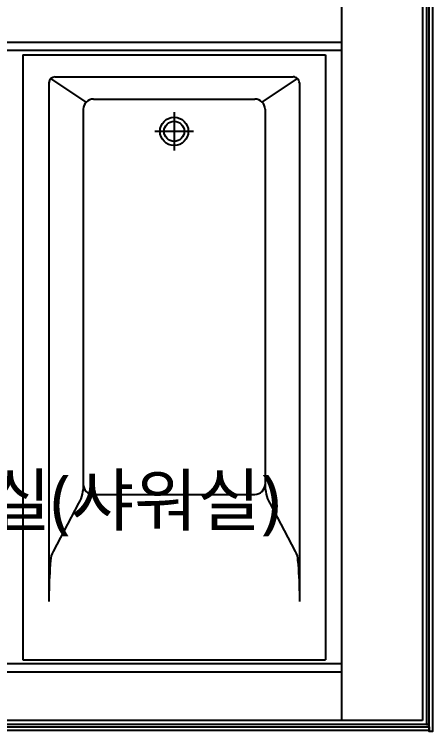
# Model space of a CAD drawing. Header units: millimetres. Extents: x -33000 to 294000, y 0 to 42408.
# Drawn here: x 279041 to 280076, y 13867 to 15645 of the extents above; entities that cross this region are included whole.
import ezdxf
from ezdxf.enums import TextEntityAlignment as Align

# ---------------------------------------------------------------- set-up
doc = ezdxf.new("R2010")
doc.units = ezdxf.units.MM
doc.header["$LTSCALE"] = 50
doc.layers.add('arch', color=8, linetype='Continuous')
doc.layers.add('실명', color=9, linetype='Continuous')
doc.styles.add('FORTELINE', font='malgun.ttf')

# ---------------------------------------------------------------- blocks, each defined once
blk = doc.blocks.new('*U288')
for points in [[(-1433.8, 0), (-1433.8, -6), (632.2, -6), (632.2, 0)], [(632.2, -6), (632.2, -15), (-1433.8, -15), (-1433.8, -6)]]:
    blk.add_lwpolyline(points, close=True)
blk = doc.blocks.new('A$C16443C7E')
for p, q in [((0, 750), (-1500, 750)), ((-1500, 750), (-1500, 0)), ((0, 750), (0, 0)), ((-70, 685), (-1355, 685)), ((-117.3, 592.7), (-59.4, 680.6)), ((-55, 670), (-55, 80)), ((-135, 600), (-1065, 600)), ((-1090, 575), (-1090, 175)), ((-110, 575), (-110, 175)), ((-190, 326.9), (-190, 423.1)), ((-142.7, 375), (-237.3, 375)), ((-135, 150), (-1065, 150)), ((-117.3, 157.3), (-59.4, 69.4)), ((-70, 65), (-1355, 65)), ((0, 0), (-1500, 0))]:
    blk.add_line(p, q)
for points in [[(-1065, 600, -0.121757), (-1111.6, 611.5), (-1231.4, 675, 0.117115), (-1253.8, 680.8, 0.020278), (-1335, 685)], [(-1065, 150, 0.121757), (-1111.6, 138.5), (-1231.4, 75, -0.117115), (-1253.8, 69.2, -0.020278), (-1335, 65)]]:
    blk.add_lwpolyline(points, format="xyb")
for radius in [35, 25]:
    blk.add_circle((-190, 375), radius)
for centre, radius, start, end in [((-70, 670), 15, 0, 90), ((-1065, 575), 25, 90, 180), ((-135, 575), 25, 0, 90), ((-1065, 175), 25, 180, 270), ((-135, 175), 25, 270, 0), ((-70, 80), 15, 270, 0)]:
    blk.add_arc(centre, radius, start, end)

msp = doc.modelspace()

# ---------------------------------------------------------------- linework, layer by layer
at = {"layer": 'arch', "ltscale": 25}
for p, q in [((279851.2, 13894.6), (279851.2, 15694.6)), ((280051.2, 15694.6), (280051.2, 13894.6)), ((279851.2, 15574.6), (278131.2, 15574.6)), ((279851.2, 15554.6), (278151.2, 15554.6)), ((279851.2, 14034.6), (278151.2, 14034.6)), ((278131.2, 14014.6), (279851.2, 14014.6)), ((279851.2, 13894.6), (278011.2, 13894.6)), ((280051.2, 13894.6), (279851.2, 13894.6))]:
    msp.add_line(p, q, dxfattribs=at)
for points in [[(280061.2, 13884.6), (280067.2, 13884.6), (280067.2, 16049.6), (280061.2, 16049.6)], [(280067.2, 16049.6), (280076.2, 16049.6), (280076.2, 13866.6), (280067.2, 13866.6)]]:
    msp.add_lwpolyline(points, close=True, dxfattribs=at)

# ---------------------------------------------------------------- block references
at = {"layer": 'arch', "ltscale": 25, "rotation": 89.99999999999999}
msp.add_blockref('A$C16443C7E', (279811.2, 15544.6), dxfattribs=at)
at = {"layer": 'arch', "ltscale": 25}
msp.add_blockref('*U288', (279435, 13884.6), dxfattribs=at)

# ---------------------------------------------------------------- texts
at = {"layer": '실명', "ltscale": 25, "style": 'FORTELINE'}
msp.add_text('가족욕실(샤워실)', height=125, dxfattribs=at).set_placement((279101.6, 14440.5), align=Align.MIDDLE_CENTER)

doc.saveas('drawing.dxf')
